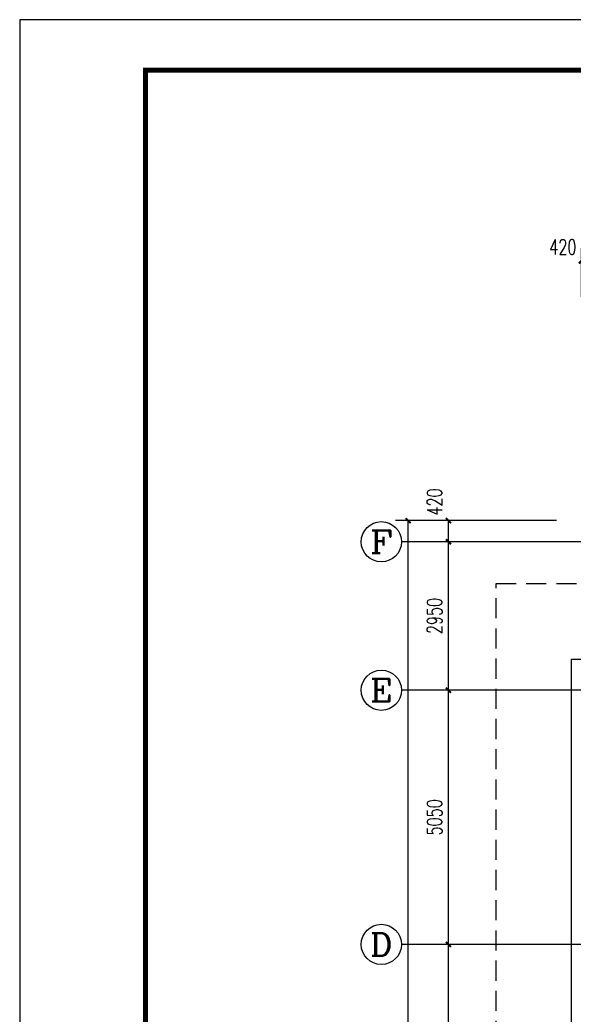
# Model space of a CAD drawing. Extents: x 2297255 to 2381355, y -608375 to -364775.
# Drawn here: x 2297255 to 2308277, y -445947 to -426175 of the extents above; entities that cross this region are included whole.
import ezdxf
from ezdxf.enums import TextEntityAlignment as Align

# ---------------------------------------------------------------- set-up
doc = ezdxf.new("R2010")
doc.units = 0
doc.header["$LTSCALE"] = 1000
doc.header["$MEASUREMENT"] = 0
doc.linetypes.add('_DASH', pattern=[0.6, 0.4, -0.2])
for name, color, linetype in [('AXIS', 3, 'Continuous'), ('AXIS_TEXT', 7, 'Continuous'), ('CURTWALL', 4, 'Continuous'), ('PUB_DIM', 3, 'Continuous'), ('TK', 4, 'Continuous')]:
    doc.layers.add(name, color=color, linetype=linetype)
doc.styles.add('_TCH_AXIS', font='COMPLEX', dxfattribs={"bigfont": 'GBCBIG'})
doc.styles.add('_TCH_DIM_T3', font='SIMPLEX', dxfattribs={"width": 0.705882, "bigfont": 'GBCBIG'})
doc.styles.add('COMPLEX', font='COMPLEX')
doc.styles.add('HZTXT1', font='romans.shx', dxfattribs={"width": 0.7, "bigfont": 'GBHZFS.SHX'})
doc.styles.get("Standard").update_dxf_attribs({"font": 'gbenor.shx', "bigfont": 'gbcbig.shx'})
doc.dimstyles.new('_TCH_ARCH&&100', dxfattribs={"dimtxt": 297.5, "dimasz": 100, "dimexe": 250, "dimexo": 300, "dimgap": 126.25, "dimtad": 1, "dimdec": 0, "dimzin": 0, "dimdsep": 46, "dimtxsty": '_TCH_DIM_T3', "dimblk": 'ARCHTICK', "dimcen": 0.09, "dimclrt": 7, "dimazin": 2, "dimtfac": 1, "dimtdec": 0, "dimtix": 1, "dimtmove": 2, "dimatfit": 3, "dimfxl": 30, "dimtolj": 1, "dimtzin": 0, "dimarcsym": 0})

# ---------------------------------------------------------------- blocks, each defined once
blk = doc.blocks.new('_ArchTick')
at = {"color": 0, "linetype": 'ByBlock', "const_width": 0.4}
blk.add_lwpolyline([(-0.5, -0.5), (0.5, 0.5)], dxfattribs=at)
blk = doc.blocks.new('*D71')
at = {"layer": 'Defpoints', "color": 0, "transparency": 16777216}
for p in [(-43367, 27780), (-40920, 27780), (-40920, 27360)]:
    blk.add_point(p, dxfattribs=at)
at = {"layer": 'PUB_DIM', "color": 0, "lineweight": -2, "transparency": 16777216}
for p, q in [((-41220, 27780), (-43617, 27780)), ((-43367, 27360), (-43367, 27780)), ((-41220, 27360), (-43617, 27360))]:
    blk.add_line(p, q, dxfattribs=at)
at = {"layer": 'PUB_DIM', "color": 0, "lineweight": -2, "transparency": 16777216, "xscale": 100, "yscale": 100, "zscale": 100}
for p, rotation in [((-43367, 27780), 90), ((-43367, 27360), 270)]:
    blk.add_blockref('_ArchTick', p, dxfattribs=dict(at, rotation=rotation))
at = {"layer": 'PUB_DIM', "color": 7, "transparency": 16777216, "insert": (-43642, 28150), "char_height": 297.5, "attachment_point": 5, "rotation": 90, "style": '_TCH_DIM_T3'}
blk.add_mtext('\\A1;420', dxfattribs=at)
blk = doc.blocks.new('*D72')
at = {"layer": 'Defpoints', "color": 0, "transparency": 16777216}
for p in [(-43367, 27360), (-40920, 27360), (-40920, 24410)]:
    blk.add_point(p, dxfattribs=at)
at = {"layer": 'PUB_DIM', "color": 0, "lineweight": -2, "transparency": 16777216}
for p, q in [((-41220, 27360), (-43617, 27360)), ((-43367, 24410), (-43367, 27360)), ((-41220, 24410), (-43617, 24410))]:
    blk.add_line(p, q, dxfattribs=at)
at = {"layer": 'PUB_DIM', "color": 0, "lineweight": -2, "transparency": 16777216, "xscale": 100, "yscale": 100, "zscale": 100}
for p, rotation in [((-43367, 27360), 90), ((-43367, 24410), 270)]:
    blk.add_blockref('_ArchTick', p, dxfattribs=dict(at, rotation=rotation))
at = {"layer": 'PUB_DIM', "color": 7, "transparency": 16777216, "insert": (-43642, 25885), "char_height": 297.5, "attachment_point": 5, "rotation": 90, "style": '_TCH_DIM_T3'}
blk.add_mtext('\\A1;2950', dxfattribs=at)
blk = doc.blocks.new('*D73')
at = {"layer": 'Defpoints', "color": 0, "transparency": 16777216}
for p in [(-43367, 24410), (-40920, 24410), (-40920, 19360)]:
    blk.add_point(p, dxfattribs=at)
at = {"layer": 'PUB_DIM', "color": 0, "lineweight": -2, "transparency": 16777216}
for p, q in [((-41220, 24410), (-43617, 24410)), ((-43367, 19360), (-43367, 24410)), ((-41220, 19360), (-43617, 19360))]:
    blk.add_line(p, q, dxfattribs=at)
at = {"layer": 'PUB_DIM', "color": 0, "lineweight": -2, "transparency": 16777216, "xscale": 100, "yscale": 100, "zscale": 100}
for p, rotation in [((-43367, 24410), 90), ((-43367, 19360), 270)]:
    blk.add_blockref('_ArchTick', p, dxfattribs=dict(at, rotation=rotation))
at = {"layer": 'PUB_DIM', "color": 7, "transparency": 16777216, "insert": (-43642, 21885), "char_height": 297.5, "attachment_point": 5, "rotation": 90, "style": '_TCH_DIM_T3'}
blk.add_mtext('\\A1;5050', dxfattribs=at)
blk = doc.blocks.new('*D74')
at = {"layer": 'Defpoints', "color": 0, "transparency": 16777216}
for p in [(-43367, 19360), (-40920, 19360), (-40920, 11360)]:
    blk.add_point(p, dxfattribs=at)
at = {"layer": 'PUB_DIM', "color": 0, "lineweight": -2, "transparency": 16777216}
for p, q in [((-41220, 19360), (-43617, 19360)), ((-43367, 11360), (-43367, 19360)), ((-41220, 11360), (-43617, 11360))]:
    blk.add_line(p, q, dxfattribs=at)
at = {"layer": 'PUB_DIM', "color": 0, "lineweight": -2, "transparency": 16777216, "xscale": 100, "yscale": 100, "zscale": 100}
for p, rotation in [((-43367, 19360), 90), ((-43367, 11360), 270)]:
    blk.add_blockref('_ArchTick', p, dxfattribs=dict(at, rotation=rotation))
at = {"layer": 'PUB_DIM', "color": 7, "transparency": 16777216, "insert": (-43642, 15360), "char_height": 297.5, "attachment_point": 5, "rotation": 90, "style": '_TCH_DIM_T3'}
blk.add_mtext('\\A1;8000', dxfattribs=at)
blk = doc.blocks.new('*D78')
at = {"layer": 'Defpoints', "color": 0, "transparency": 16777216}
for p in [(-44167, 27780), (-42976, 27780), (-42976, -3260)]:
    blk.add_point(p, dxfattribs=at)
at = {"layer": 'PUB_DIM', "color": 0, "lineweight": -2, "transparency": 16777216}
for p, q in [((-43276, 27780), (-44417, 27780)), ((-44167, -3260), (-44167, 27780)), ((-43276, -3260), (-44417, -3260))]:
    blk.add_line(p, q, dxfattribs=at)
at = {"layer": 'PUB_DIM', "color": 0, "lineweight": -2, "transparency": 16777216, "xscale": 100, "yscale": 100, "zscale": 100}
for p, rotation in [((-44167, 27780), 90), ((-44167, -3260), 270)]:
    blk.add_blockref('_ArchTick', p, dxfattribs=dict(at, rotation=rotation))
at = {"layer": 'PUB_DIM', "color": 7, "transparency": 16777216, "insert": (-44442, 12260), "char_height": 297.5, "attachment_point": 5, "rotation": 90, "style": '_TCH_DIM_T3'}
blk.add_mtext('\\A1;31040', dxfattribs=at)
blk = doc.blocks.new('*D89')
at = {"layer": 'Defpoints', "color": 0, "transparency": 16777216}
for p in [(-40300, 32940), (-40720, 31924), (-40300, 31924)]:
    blk.add_point(p, dxfattribs=at)
at = {"layer": 'PUB_DIM', "color": 0, "lineweight": -2, "transparency": 16777216}
for p, q in [((-40720, 32224), (-40720, 33190)), ((-40300, 32224), (-40300, 33190)), ((-40720, 32940), (-40300, 32940))]:
    blk.add_line(p, q, dxfattribs=at)
at = {"layer": 'PUB_DIM', "color": 0, "lineweight": -2, "transparency": 16777216, "xscale": 100, "yscale": 100, "zscale": 100, "rotation": 180}
blk.add_blockref('_ArchTick', (-40720, 32940), dxfattribs=at)
at = {"layer": 'PUB_DIM', "color": 0, "lineweight": -2, "transparency": 16777216, "xscale": 100, "yscale": 100, "zscale": 100}
blk.add_blockref('_ArchTick', (-40300, 32940), dxfattribs=at)
at = {"layer": 'PUB_DIM', "color": 7, "transparency": 16777216, "insert": (-41090, 33215), "char_height": 297.5, "attachment_point": 5, "style": '_TCH_DIM_T3'}
blk.add_mtext('\\A1;420', dxfattribs=at)
blk = doc.blocks.new('*D218')
at = {"layer": 'Defpoints', "color": 0, "transparency": 16777216}
for p in [(-43367, 27780), (-40920, 27780), (-40920, 27360)]:
    blk.add_point(p, dxfattribs=at)
at = {"layer": 'PUB_DIM', "color": 0, "lineweight": -2, "transparency": 16777216}
for p, q in [((-41220, 27780), (-43617, 27780)), ((-43367, 27360), (-43367, 27780)), ((-41220, 27360), (-43617, 27360))]:
    blk.add_line(p, q, dxfattribs=at)
at = {"layer": 'PUB_DIM', "color": 0, "lineweight": -2, "transparency": 16777216, "xscale": 100, "yscale": 100, "zscale": 100}
for p, rotation in [((-43367, 27780), 90), ((-43367, 27360), 270)]:
    blk.add_blockref('_ArchTick', p, dxfattribs=dict(at, rotation=rotation))
at = {"layer": 'PUB_DIM', "color": 7, "transparency": 16777216, "insert": (-43642, 28150), "char_height": 297.5, "attachment_point": 5, "rotation": 90, "style": '_TCH_DIM_T3'}
blk.add_mtext('\\A1;420', dxfattribs=at)
blk = doc.blocks.new('*D219')
at = {"layer": 'Defpoints', "color": 0, "transparency": 16777216}
for p in [(-43367, 27360), (-40920, 27360), (-40920, 24410)]:
    blk.add_point(p, dxfattribs=at)
at = {"layer": 'PUB_DIM', "color": 0, "lineweight": -2, "transparency": 16777216}
for p, q in [((-41220, 27360), (-43617, 27360)), ((-43367, 24410), (-43367, 27360)), ((-41220, 24410), (-43617, 24410))]:
    blk.add_line(p, q, dxfattribs=at)
at = {"layer": 'PUB_DIM', "color": 0, "lineweight": -2, "transparency": 16777216, "xscale": 100, "yscale": 100, "zscale": 100}
for p, rotation in [((-43367, 27360), 90), ((-43367, 24410), 270)]:
    blk.add_blockref('_ArchTick', p, dxfattribs=dict(at, rotation=rotation))
at = {"layer": 'PUB_DIM', "color": 7, "transparency": 16777216, "insert": (-43642, 25885), "char_height": 297.5, "attachment_point": 5, "rotation": 90, "style": '_TCH_DIM_T3'}
blk.add_mtext('\\A1;2950', dxfattribs=at)
blk = doc.blocks.new('*D220')
at = {"layer": 'Defpoints', "color": 0, "transparency": 16777216}
for p in [(-43367, 24410), (-40920, 24410), (-40920, 19360)]:
    blk.add_point(p, dxfattribs=at)
at = {"layer": 'PUB_DIM', "color": 0, "lineweight": -2, "transparency": 16777216}
for p, q in [((-41220, 24410), (-43617, 24410)), ((-43367, 19360), (-43367, 24410)), ((-41220, 19360), (-43617, 19360))]:
    blk.add_line(p, q, dxfattribs=at)
at = {"layer": 'PUB_DIM', "color": 0, "lineweight": -2, "transparency": 16777216, "xscale": 100, "yscale": 100, "zscale": 100}
for p, rotation in [((-43367, 24410), 90), ((-43367, 19360), 270)]:
    blk.add_blockref('_ArchTick', p, dxfattribs=dict(at, rotation=rotation))
at = {"layer": 'PUB_DIM', "color": 7, "transparency": 16777216, "insert": (-43642, 21885), "char_height": 297.5, "attachment_point": 5, "rotation": 90, "style": '_TCH_DIM_T3'}
blk.add_mtext('\\A1;5050', dxfattribs=at)
blk = doc.blocks.new('*D221')
at = {"layer": 'Defpoints', "color": 0, "transparency": 16777216}
for p in [(-43367, 19360), (-40920, 19360), (-40920, 11360)]:
    blk.add_point(p, dxfattribs=at)
at = {"layer": 'PUB_DIM', "color": 0, "lineweight": -2, "transparency": 16777216}
for p, q in [((-41220, 19360), (-43617, 19360)), ((-43367, 11360), (-43367, 19360)), ((-41220, 11360), (-43617, 11360))]:
    blk.add_line(p, q, dxfattribs=at)
at = {"layer": 'PUB_DIM', "color": 0, "lineweight": -2, "transparency": 16777216, "xscale": 100, "yscale": 100, "zscale": 100}
for p, rotation in [((-43367, 19360), 90), ((-43367, 11360), 270)]:
    blk.add_blockref('_ArchTick', p, dxfattribs=dict(at, rotation=rotation))
at = {"layer": 'PUB_DIM', "color": 7, "transparency": 16777216, "insert": (-43642, 15360), "char_height": 297.5, "attachment_point": 5, "rotation": 90, "style": '_TCH_DIM_T3'}
blk.add_mtext('\\A1;8000', dxfattribs=at)
blk = doc.blocks.new('*D225')
at = {"layer": 'Defpoints', "color": 0, "transparency": 16777216}
for p in [(-44167, 27780), (-42976, 27780), (-42976, -3260)]:
    blk.add_point(p, dxfattribs=at)
at = {"layer": 'PUB_DIM', "color": 0, "lineweight": -2, "transparency": 16777216}
for p, q in [((-43276, 27780), (-44417, 27780)), ((-44167, -3260), (-44167, 27780)), ((-43276, -3260), (-44417, -3260))]:
    blk.add_line(p, q, dxfattribs=at)
at = {"layer": 'PUB_DIM', "color": 0, "lineweight": -2, "transparency": 16777216, "xscale": 100, "yscale": 100, "zscale": 100}
for p, rotation in [((-44167, 27780), 90), ((-44167, -3260), 270)]:
    blk.add_blockref('_ArchTick', p, dxfattribs=dict(at, rotation=rotation))
at = {"layer": 'PUB_DIM', "color": 7, "transparency": 16777216, "insert": (-44442, 12260), "char_height": 297.5, "attachment_point": 5, "rotation": 90, "style": '_TCH_DIM_T3'}
blk.add_mtext('\\A1;31040', dxfattribs=at)
blk = doc.blocks.new('*D236')
at = {"layer": 'Defpoints', "color": 0, "transparency": 16777216}
for p in [(-40300, 32940), (-40720, 31924), (-40300, 31924)]:
    blk.add_point(p, dxfattribs=at)
at = {"layer": 'PUB_DIM', "color": 0, "lineweight": -2, "transparency": 16777216}
for p, q in [((-40720, 32224), (-40720, 33190)), ((-40300, 32224), (-40300, 33190)), ((-40720, 32940), (-40300, 32940))]:
    blk.add_line(p, q, dxfattribs=at)
at = {"layer": 'PUB_DIM', "color": 0, "lineweight": -2, "transparency": 16777216, "xscale": 100, "yscale": 100, "zscale": 100, "rotation": 180}
blk.add_blockref('_ArchTick', (-40720, 32940), dxfattribs=at)
at = {"layer": 'PUB_DIM', "color": 0, "lineweight": -2, "transparency": 16777216, "xscale": 100, "yscale": 100, "zscale": 100}
blk.add_blockref('_ArchTick', (-40300, 32940), dxfattribs=at)
at = {"layer": 'PUB_DIM', "color": 7, "transparency": 16777216, "insert": (-41090, 33215), "char_height": 297.5, "attachment_point": 5, "style": '_TCH_DIM_T3'}
blk.add_mtext('\\A1;420', dxfattribs=at)
blk = doc.blocks.new('*D365')
at = {"layer": 'Defpoints', "color": 0, "transparency": 16777216}
for p in [(-43367, 27780), (-40920, 27780), (-40920, 27360)]:
    blk.add_point(p, dxfattribs=at)
at = {"layer": 'PUB_DIM', "color": 0, "lineweight": -2, "transparency": 16777216}
for p, q in [((-41220, 27780), (-43617, 27780)), ((-43367, 27360), (-43367, 27780)), ((-41220, 27360), (-43617, 27360))]:
    blk.add_line(p, q, dxfattribs=at)
at = {"layer": 'PUB_DIM', "color": 0, "lineweight": -2, "transparency": 16777216, "xscale": 100, "yscale": 100, "zscale": 100}
for p, rotation in [((-43367, 27780), 90), ((-43367, 27360), 270)]:
    blk.add_blockref('_ArchTick', p, dxfattribs=dict(at, rotation=rotation))
at = {"layer": 'PUB_DIM', "color": 7, "transparency": 16777216, "insert": (-43642, 28150), "char_height": 297.5, "attachment_point": 5, "rotation": 90, "style": '_TCH_DIM_T3'}
blk.add_mtext('\\A1;420', dxfattribs=at)
blk = doc.blocks.new('*D366')
at = {"layer": 'Defpoints', "color": 0, "transparency": 16777216}
for p in [(-43367, 27360), (-40920, 27360), (-40920, 24410)]:
    blk.add_point(p, dxfattribs=at)
at = {"layer": 'PUB_DIM', "color": 0, "lineweight": -2, "transparency": 16777216}
for p, q in [((-41220, 27360), (-43617, 27360)), ((-43367, 24410), (-43367, 27360)), ((-41220, 24410), (-43617, 24410))]:
    blk.add_line(p, q, dxfattribs=at)
at = {"layer": 'PUB_DIM', "color": 0, "lineweight": -2, "transparency": 16777216, "xscale": 100, "yscale": 100, "zscale": 100}
for p, rotation in [((-43367, 27360), 90), ((-43367, 24410), 270)]:
    blk.add_blockref('_ArchTick', p, dxfattribs=dict(at, rotation=rotation))
at = {"layer": 'PUB_DIM', "color": 7, "transparency": 16777216, "insert": (-43642, 25885), "char_height": 297.5, "attachment_point": 5, "rotation": 90, "style": '_TCH_DIM_T3'}
blk.add_mtext('\\A1;2950', dxfattribs=at)
blk = doc.blocks.new('*D367')
at = {"layer": 'Defpoints', "color": 0, "transparency": 16777216}
for p in [(-43367, 24410), (-40920, 24410), (-40920, 19360)]:
    blk.add_point(p, dxfattribs=at)
at = {"layer": 'PUB_DIM', "color": 0, "lineweight": -2, "transparency": 16777216}
for p, q in [((-41220, 24410), (-43617, 24410)), ((-43367, 19360), (-43367, 24410)), ((-41220, 19360), (-43617, 19360))]:
    blk.add_line(p, q, dxfattribs=at)
at = {"layer": 'PUB_DIM', "color": 0, "lineweight": -2, "transparency": 16777216, "xscale": 100, "yscale": 100, "zscale": 100}
for p, rotation in [((-43367, 24410), 90), ((-43367, 19360), 270)]:
    blk.add_blockref('_ArchTick', p, dxfattribs=dict(at, rotation=rotation))
at = {"layer": 'PUB_DIM', "color": 7, "transparency": 16777216, "insert": (-43642, 21885), "char_height": 297.5, "attachment_point": 5, "rotation": 90, "style": '_TCH_DIM_T3'}
blk.add_mtext('\\A1;5050', dxfattribs=at)
blk = doc.blocks.new('*D368')
at = {"layer": 'Defpoints', "color": 0, "transparency": 16777216}
for p in [(-43367, 19360), (-40920, 19360), (-40920, 11360)]:
    blk.add_point(p, dxfattribs=at)
at = {"layer": 'PUB_DIM', "color": 0, "lineweight": -2, "transparency": 16777216}
for p, q in [((-41220, 19360), (-43617, 19360)), ((-43367, 11360), (-43367, 19360)), ((-41220, 11360), (-43617, 11360))]:
    blk.add_line(p, q, dxfattribs=at)
at = {"layer": 'PUB_DIM', "color": 0, "lineweight": -2, "transparency": 16777216, "xscale": 100, "yscale": 100, "zscale": 100}
for p, rotation in [((-43367, 19360), 90), ((-43367, 11360), 270)]:
    blk.add_blockref('_ArchTick', p, dxfattribs=dict(at, rotation=rotation))
at = {"layer": 'PUB_DIM', "color": 7, "transparency": 16777216, "insert": (-43642, 15360), "char_height": 297.5, "attachment_point": 5, "rotation": 90, "style": '_TCH_DIM_T3'}
blk.add_mtext('\\A1;8000', dxfattribs=at)
blk = doc.blocks.new('*D372')
at = {"layer": 'Defpoints', "color": 0, "transparency": 16777216}
for p in [(-44167, 27780), (-42976, 27780), (-42976, -3260)]:
    blk.add_point(p, dxfattribs=at)
at = {"layer": 'PUB_DIM', "color": 0, "lineweight": -2, "transparency": 16777216}
for p, q in [((-43276, 27780), (-44417, 27780)), ((-44167, -3260), (-44167, 27780)), ((-43276, -3260), (-44417, -3260))]:
    blk.add_line(p, q, dxfattribs=at)
at = {"layer": 'PUB_DIM', "color": 0, "lineweight": -2, "transparency": 16777216, "xscale": 100, "yscale": 100, "zscale": 100}
for p, rotation in [((-44167, 27780), 90), ((-44167, -3260), 270)]:
    blk.add_blockref('_ArchTick', p, dxfattribs=dict(at, rotation=rotation))
at = {"layer": 'PUB_DIM', "color": 7, "transparency": 16777216, "insert": (-44442, 12260), "char_height": 297.5, "attachment_point": 5, "rotation": 90, "style": '_TCH_DIM_T3'}
blk.add_mtext('\\A1;31040', dxfattribs=at)
blk = doc.blocks.new('*D383')
at = {"layer": 'Defpoints', "color": 0, "transparency": 16777216}
for p in [(-40300, 32940), (-40720, 31924), (-40300, 31924)]:
    blk.add_point(p, dxfattribs=at)
at = {"layer": 'PUB_DIM', "color": 0, "lineweight": -2, "transparency": 16777216}
for p, q in [((-40720, 32224), (-40720, 33190)), ((-40300, 32224), (-40300, 33190)), ((-40720, 32940), (-40300, 32940))]:
    blk.add_line(p, q, dxfattribs=at)
at = {"layer": 'PUB_DIM', "color": 0, "lineweight": -2, "transparency": 16777216, "xscale": 100, "yscale": 100, "zscale": 100, "rotation": 180}
blk.add_blockref('_ArchTick', (-40720, 32940), dxfattribs=at)
at = {"layer": 'PUB_DIM', "color": 0, "lineweight": -2, "transparency": 16777216, "xscale": 100, "yscale": 100, "zscale": 100}
blk.add_blockref('_ArchTick', (-40300, 32940), dxfattribs=at)
at = {"layer": 'PUB_DIM', "color": 7, "transparency": 16777216, "insert": (-41090, 33215), "char_height": 297.5, "attachment_point": 5, "style": '_TCH_DIM_T3'}
blk.add_mtext('\\A1;420', dxfattribs=at)
blk = doc.blocks.new('*D473')
at = {"layer": 'Defpoints', "color": 0, "transparency": 16777216}
for p in [(-43367, 27780), (-40920, 27780), (-40920, 27360)]:
    blk.add_point(p, dxfattribs=at)
at = {"layer": 'PUB_DIM', "color": 0, "lineweight": -2, "transparency": 16777216}
for p, q in [((-41220, 27780), (-43617, 27780)), ((-43367, 27360), (-43367, 27780)), ((-41220, 27360), (-43617, 27360))]:
    blk.add_line(p, q, dxfattribs=at)
at = {"layer": 'PUB_DIM', "color": 0, "lineweight": -2, "transparency": 16777216, "xscale": 100, "yscale": 100, "zscale": 100}
for p, rotation in [((-43367, 27780), 90), ((-43367, 27360), 270)]:
    blk.add_blockref('_ArchTick', p, dxfattribs=dict(at, rotation=rotation))
at = {"layer": 'PUB_DIM', "color": 7, "transparency": 16777216, "insert": (-43642, 28150), "char_height": 297.5, "attachment_point": 5, "rotation": 90, "style": '_TCH_DIM_T3'}
blk.add_mtext('\\A1;420', dxfattribs=at)
blk = doc.blocks.new('*D474')
at = {"layer": 'Defpoints', "color": 0, "transparency": 16777216}
for p in [(-43367, 27360), (-40920, 27360), (-40920, 24410)]:
    blk.add_point(p, dxfattribs=at)
at = {"layer": 'PUB_DIM', "color": 0, "lineweight": -2, "transparency": 16777216}
for p, q in [((-41220, 27360), (-43617, 27360)), ((-43367, 24410), (-43367, 27360)), ((-41220, 24410), (-43617, 24410))]:
    blk.add_line(p, q, dxfattribs=at)
at = {"layer": 'PUB_DIM', "color": 0, "lineweight": -2, "transparency": 16777216, "xscale": 100, "yscale": 100, "zscale": 100}
for p, rotation in [((-43367, 27360), 90), ((-43367, 24410), 270)]:
    blk.add_blockref('_ArchTick', p, dxfattribs=dict(at, rotation=rotation))
at = {"layer": 'PUB_DIM', "color": 7, "transparency": 16777216, "insert": (-43642, 25885), "char_height": 297.5, "attachment_point": 5, "rotation": 90, "style": '_TCH_DIM_T3'}
blk.add_mtext('\\A1;2950', dxfattribs=at)
blk = doc.blocks.new('*D475')
at = {"layer": 'Defpoints', "color": 0, "transparency": 16777216}
for p in [(-43367, 24410), (-40920, 24410), (-40920, 19360)]:
    blk.add_point(p, dxfattribs=at)
at = {"layer": 'PUB_DIM', "color": 0, "lineweight": -2, "transparency": 16777216}
for p, q in [((-41220, 24410), (-43617, 24410)), ((-43367, 19360), (-43367, 24410)), ((-41220, 19360), (-43617, 19360))]:
    blk.add_line(p, q, dxfattribs=at)
at = {"layer": 'PUB_DIM', "color": 0, "lineweight": -2, "transparency": 16777216, "xscale": 100, "yscale": 100, "zscale": 100}
for p, rotation in [((-43367, 24410), 90), ((-43367, 19360), 270)]:
    blk.add_blockref('_ArchTick', p, dxfattribs=dict(at, rotation=rotation))
at = {"layer": 'PUB_DIM', "color": 7, "transparency": 16777216, "insert": (-43642, 21885), "char_height": 297.5, "attachment_point": 5, "rotation": 90, "style": '_TCH_DIM_T3'}
blk.add_mtext('\\A1;5050', dxfattribs=at)
blk = doc.blocks.new('*D476')
at = {"layer": 'Defpoints', "color": 0, "transparency": 16777216}
for p in [(-43367, 19360), (-40920, 19360), (-40920, 11360)]:
    blk.add_point(p, dxfattribs=at)
at = {"layer": 'PUB_DIM', "color": 0, "lineweight": -2, "transparency": 16777216}
for p, q in [((-41220, 19360), (-43617, 19360)), ((-43367, 11360), (-43367, 19360)), ((-41220, 11360), (-43617, 11360))]:
    blk.add_line(p, q, dxfattribs=at)
at = {"layer": 'PUB_DIM', "color": 0, "lineweight": -2, "transparency": 16777216, "xscale": 100, "yscale": 100, "zscale": 100}
for p, rotation in [((-43367, 19360), 90), ((-43367, 11360), 270)]:
    blk.add_blockref('_ArchTick', p, dxfattribs=dict(at, rotation=rotation))
at = {"layer": 'PUB_DIM', "color": 7, "transparency": 16777216, "insert": (-43642, 15360), "char_height": 297.5, "attachment_point": 5, "rotation": 90, "style": '_TCH_DIM_T3'}
blk.add_mtext('\\A1;8000', dxfattribs=at)
blk = doc.blocks.new('*D480')
at = {"layer": 'Defpoints', "color": 0, "transparency": 16777216}
for p in [(-44167, 27780), (-42976, 27780), (-42976, -3260)]:
    blk.add_point(p, dxfattribs=at)
at = {"layer": 'PUB_DIM', "color": 0, "lineweight": -2, "transparency": 16777216}
for p, q in [((-43276, 27780), (-44417, 27780)), ((-44167, -3260), (-44167, 27780)), ((-43276, -3260), (-44417, -3260))]:
    blk.add_line(p, q, dxfattribs=at)
at = {"layer": 'PUB_DIM', "color": 0, "lineweight": -2, "transparency": 16777216, "xscale": 100, "yscale": 100, "zscale": 100}
for p, rotation in [((-44167, 27780), 90), ((-44167, -3260), 270)]:
    blk.add_blockref('_ArchTick', p, dxfattribs=dict(at, rotation=rotation))
at = {"layer": 'PUB_DIM', "color": 7, "transparency": 16777216, "insert": (-44442, 12260), "char_height": 297.5, "attachment_point": 5, "rotation": 90, "style": '_TCH_DIM_T3'}
blk.add_mtext('\\A1;31040', dxfattribs=at)
blk = doc.blocks.new('*D491')
at = {"layer": 'Defpoints', "color": 0, "transparency": 16777216}
for p in [(-40300, 32940), (-40720, 31924), (-40300, 31924)]:
    blk.add_point(p, dxfattribs=at)
at = {"layer": 'PUB_DIM', "color": 0, "lineweight": -2, "transparency": 16777216}
for p, q in [((-40720, 32224), (-40720, 33190)), ((-40300, 32224), (-40300, 33190)), ((-40720, 32940), (-40300, 32940))]:
    blk.add_line(p, q, dxfattribs=at)
at = {"layer": 'PUB_DIM', "color": 0, "lineweight": -2, "transparency": 16777216, "xscale": 100, "yscale": 100, "zscale": 100, "rotation": 180}
blk.add_blockref('_ArchTick', (-40720, 32940), dxfattribs=at)
at = {"layer": 'PUB_DIM', "color": 0, "lineweight": -2, "transparency": 16777216, "xscale": 100, "yscale": 100, "zscale": 100}
blk.add_blockref('_ArchTick', (-40300, 32940), dxfattribs=at)
at = {"layer": 'PUB_DIM', "color": 7, "transparency": 16777216, "insert": (-41090, 33215), "char_height": 297.5, "attachment_point": 5, "style": '_TCH_DIM_T3'}
blk.add_mtext('\\A1;420', dxfattribs=at)
blk = doc.blocks.new('_AXISO')
blk.add_circle((0, 0), 0.5)
at = {"layer": 'AXIS_TEXT', "style": 'COMPLEX', "width": 1.041667}
blk.add_attdef('A', text='', height=0.56, dxfattribs=at).set_placement((-0.25, -0.28), (0.25, -0.28), align=Align.FIT)
blk = doc.blocks.new('*U579')
at = {"color": 3}
blk.add_lwpolyline([(-84100, 0), (0, 0), (0, 59400), (-84100, 59400)], close=True, dxfattribs=at)
at = {"color": 3, "const_width": 100}
blk.add_lwpolyline([(-81600, 1000), (-1000, 1000), (-1000, 58400), (-81600, 58400)], close=True, dxfattribs=at)
at = {"layer": 'TK', "color": 4, "style": 'HZTXT1'}
for tag, height, width, p in [('项目负责1', 400, 0.6, (-4500, 19196)), ('项目负责2', 400, 0.6, (-4500, 18296)), ('专责', 400, 0.6, (-4500, 17396)), ('审定', 400, 0.6, (-4500, 16496)), ('审核', 400, 0.6, (-4500, 15596)), ('校对', 400, 0.6, (-4500, 14696)), ('设计', 400, 0.6, (-4500, 13796)), ('绘图', 400, 0.6, (-4500, 12896)), ('建设单位', 450, 0.6, (-4500, 11050)), ('工号', 400, 0.5, (-5501, 3507)), ('版次', 400, 0.7, (-2138, 3498)), ('阶段', 400, 0.7, (-2138, 2498)), ('比例', 400, 0.7, (-5491, 1513)), ('日期', 400, 0.7, (-2138, 1498))]:
    blk.add_attdef(tag, text='', height=height, dxfattribs=dict(at, width=width)).set_placement(p, align=Align.MIDDLE)
at = {"layer": 'TK', "color": 1, "lineweight": -3, "style": 'HZTXT1', "width": 0.6}
blk.add_attdef('工程名称', text='', height=450, dxfattribs=at).set_placement((-4500, 9050), align=Align.MIDDLE)
at = {"layer": 'TK', "color": 4, "lineweight": -3, "style": 'HZTXT1', "width": 0.6}
blk.add_attdef('子项名称', text='', height=450, dxfattribs=at).set_placement((-4500, 7050), align=Align.MIDDLE)
at = {"layer": 'TK', "color": 1, "lineweight": -3, "width": 0.6, "flags": 104}
blk.add_attdef('图名', text='', height=400, dxfattribs=at).set_placement((-4558, 4958), align=Align.MIDDLE_CENTER)
at = {"layer": 'TK', "color": 1, "style": 'HZTXT1', "width": 0.7}
blk.add_attdef('图号', text='', height=400, dxfattribs=at).set_placement((-5491, 2513), align=Align.MIDDLE)
blk = doc.blocks.new('A$C5D18424C')
at = {"color": 4, "linetype": '_DASH'}
blk.add_lwpolyline([(1820, 2640), (1820, -4760), (-42420, -4760), (-42420, 26530), (-24720, 26530)], dxfattribs=at)
blk.add_lwpolyline([(320, 2640), (320, -3260), (-40920, -3260), (-40920, 25030), (-24720, 25030)])
at = {"layer": 'AXIS'}
for p, q in [((-40300, 27360), (-44300, 27360)), ((-40300, 24410), (-44300, 24410)), ((-40300, 19360), (-44300, 19360))]:
    blk.add_line(p, q, dxfattribs=at)
at = {"layer": 'CURTWALL'}
for p, q in [((-40920, -3260), (-40920, 25030)), ((-40920, 25030), (-24720, 25030))]:
    blk.add_line(p, q, dxfattribs=at)
at = {"layer": 'AXIS'}
ref = blk.add_blockref('_AXISO', (-44700, 27360), dxfattribs=dict(at, xscale=800, yscale=800, zscale=800))
ref.add_attrib('A', 'F', dxfattribs={"layer": 'AXIS_TEXT', "height": 452.5, "style": '_TCH_AXIS', "width": 1.3125}).set_placement((-44926.3, 27133.8), (-44473.7, 27133.8), align=Align.FIT)
ref = blk.add_blockref('_AXISO', (-44700, 24410), dxfattribs=dict(at, xscale=800, yscale=800, zscale=800))
ref.add_attrib('A', 'E', dxfattribs={"layer": 'AXIS_TEXT', "height": 452.5, "style": '_TCH_AXIS', "width": 1.3125}).set_placement((-44926.3, 24183.8), (-44473.7, 24183.8), align=Align.FIT)
ref = blk.add_blockref('_AXISO', (-44700, 19360), dxfattribs=dict(at, xscale=800, yscale=800, zscale=800))
ref.add_attrib('A', 'D', dxfattribs={"layer": 'AXIS_TEXT', "height": 452.5, "style": '_TCH_AXIS', "width": 1.235294}).set_placement((-44926.3, 19133.8), (-44473.7, 19133.8), align=Align.FIT)
at = {"layer": 'PUB_DIM'}
for base, p1, p2, angle, picture, middle in [((-40300, 32940.5), (-40720, 31923.5), (-40300, 31923.5), 0, '*D89', (-41090, 33215.5)), ((-40300, 32940.5), (-40720, 31923.5), (-40300, 31923.5), 0, '*D236', (-41090, 33215.5)), ((-40300, 32940.5), (-40720, 31923.5), (-40300, 31923.5), 0, '*D383', (-41090, 33215.5)), ((-40300, 32940.5), (-40720, 31923.5), (-40300, 31923.5), 0, '*D491', (-41090, 33215.5)), ((-43367.4, 27780), (-40920, 27360), (-40920, 27780), 90, '*D71', (-43642.4, 28150)), ((-43367.4, 27780), (-40920, 27360), (-40920, 27780), 90, '*D218', (-43642.4, 28150)), ((-43367.4, 27780), (-40920, 27360), (-40920, 27780), 90, '*D365', (-43642.4, 28150)), ((-43367.4, 27780), (-40920, 27360), (-40920, 27780), 90, '*D473', (-43642.4, 28150))]:
    dim = blk.add_linear_dim(base=base, p1=p1, p2=p2, angle=angle, dimstyle='_TCH_ARCH&&100', dxfattribs=at)
    dim.commit()
    dim.dimension.update_dxf_attribs({"geometry": picture, "text_midpoint": middle, "dimtype": 129})
for p1, p2, distance, picture, middle in [((-42976.3, -3260), (-42976.3, 27780), 1190.9, '*D78', (-44442.2, 12260)), ((-42976.3, -3260), (-42976.3, 27780), 1190.9, '*D225', (-44442.2, 12260)), ((-42976.3, -3260), (-42976.3, 27780), 1190.9, '*D372', (-44442.2, 12260)), ((-42976.3, -3260), (-42976.3, 27780), 1190.9, '*D480', (-44442.2, 12260)), ((-40920, 24410), (-40920, 27360), 2447.4, '*D72', (-43642.4, 25885)), ((-40920, 24410), (-40920, 27360), 2447.4, '*D219', (-43642.4, 25885)), ((-40920, 24410), (-40920, 27360), 2447.4, '*D366', (-43642.4, 25885)), ((-40920, 24410), (-40920, 27360), 2447.4, '*D474', (-43642.4, 25885)), ((-40920, 19360), (-40920, 24410), 2447.4, '*D73', (-43642.4, 21885)), ((-40920, 19360), (-40920, 24410), 2447.4, '*D220', (-43642.4, 21885)), ((-40920, 19360), (-40920, 24410), 2447.4, '*D367', (-43642.4, 21885)), ((-40920, 19360), (-40920, 24410), 2447.4, '*D475', (-43642.4, 21885)), ((-40920, 11360), (-40920, 19360), 2447.4, '*D74', (-43642.4, 15360)), ((-40920, 11360), (-40920, 19360), 2447.4, '*D221', (-43642.4, 15360)), ((-40920, 11360), (-40920, 19360), 2447.4, '*D368', (-43642.4, 15360)), ((-40920, 11360), (-40920, 19360), 2447.4, '*D476', (-43642.4, 15360))]:
    dim = blk.add_aligned_dim(p1=p1, p2=p2, distance=distance, dimstyle='_TCH_ARCH&&100', dxfattribs=at)
    dim.commit()
    dim.dimension.update_dxf_attribs({"geometry": picture, "text_midpoint": middle})

msp = doc.modelspace()

# ---------------------------------------------------------------- block references
for name, p in [('*U579', (2381355.1, -485574.9)), ('A$C5D18424C', (2349143.7, -463903.3))]:
    msp.add_blockref(name, p)

doc.saveas('drawing.dxf')
